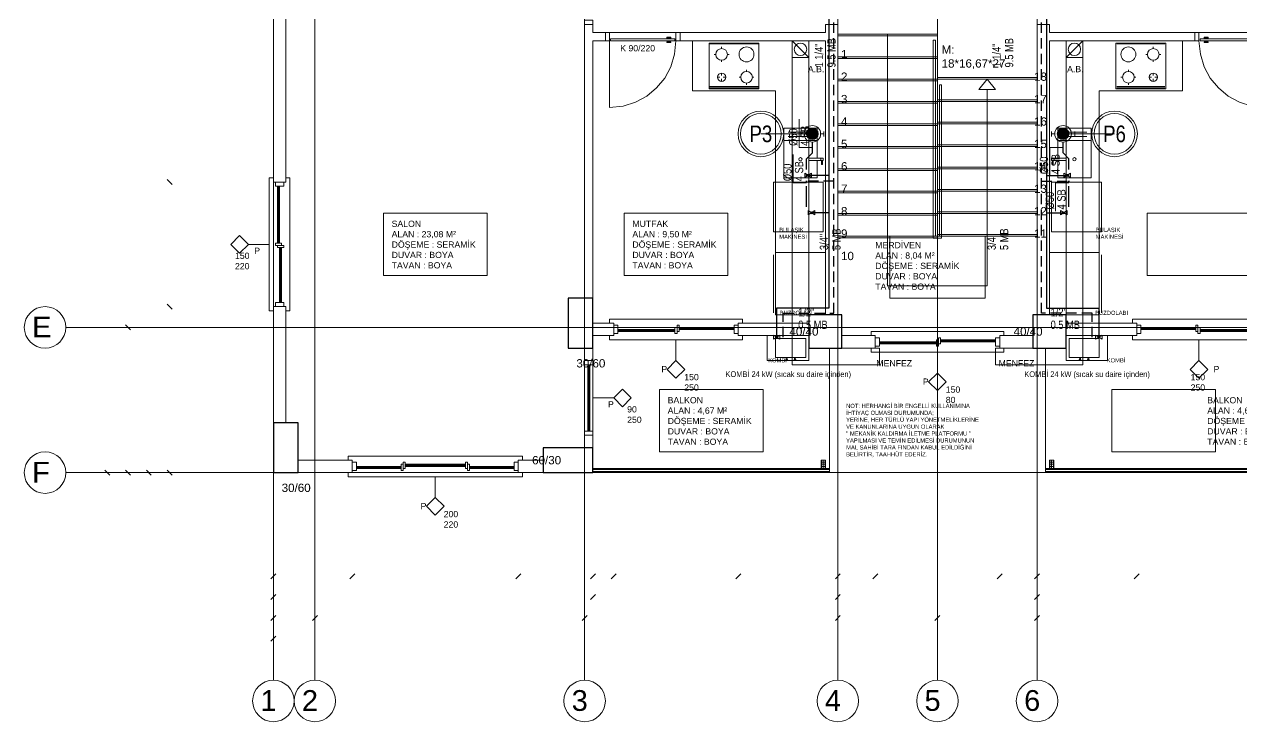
# Model space of a CAD drawing. Header units: centimetres. Extents: x -1224 to 6601, y -5301 to -1283.
# Drawn here: x 1126 to 2592, y -3348 to -2508 of the extents above; entities that cross this region are included whole.
import ezdxf
from ezdxf.enums import TextEntityAlignment as Align

# ---------------------------------------------------------------- set-up
doc = ezdxf.new("R2010")
doc.units = ezdxf.units.CM
doc.linetypes.add('ROTAS_BASMA', pattern=[18.75, 12.5, -6.25])
doc.linetypes.add('ROTAS_PISSU', pattern=[45, 25, -6, 0, -6, 2, -6])
for name, color, linetype, lineweight in [('ROTAS-MIMARI', 8, 'Continuous', 13), ('ROTAS-MIMARI-YAZI', 8, 'Continuous', 13), ('ROTAS-SEMBOL-KILAVUZ', 9, 'Continuous', 9), ('ROTAS-SIHHI-CIHAZ-YAZI', 1, 'Continuous', 13), ('ROTAS-SIHHI-KOLON-NO', 1, 'Continuous', 18), ('ROTAS-SIHHI-PIS-SU', 6, 'ROTAS_PISSU', 30), ('ROTAS-SIHHI-PIS-SU-CAP', 211, 'Continuous', 18), ('ROTAS-SIHHI-SEMBOL', 1, 'Continuous', 18), ('ROTAS-SIHHI-SICAK-SU', 1, 'ROTAS_BASMA', 30), ('ROTAS-SIHHI-SOGUK-SU', 5, 'Continuous', 30), ('ROTAS-SIHHI-TEMIZ-SU-CAP', 101, 'Continuous', 18)]:
    doc.layers.add(name, color=color, linetype=linetype, lineweight=lineweight)
doc.layers.add('ROTAS-MIMARI-KOLON', color=8, linetype='Continuous')
doc.styles.add('ROTAS-YAZI', font='arial.ttf')

# ---------------------------------------------------------------- blocks, each defined once
blk = doc.blocks.new('ROTAS-S2-PS-CAP-U')
for p, q in [((0, 0), (0, 16)), ((0, 16), (34, 16))]:
    blk.add_line(p, q)
at = {"style": 'ROTAS-YAZI', "width": 0.8}
for tag, p in [('CAP', (2, 18)), ('SB', (2, 4))]:
    blk.add_attdef(tag, p, '', height=10, dxfattribs=at)
blk = doc.blocks.new('ROTAS-S2-PIS-KOLON')
h = blk.add_hatch(color=6)
edge = h.paths.add_edge_path()
edge.add_arc((0, 0), 7, 0, 360)
at = {"color": 30}
for p, q in [((-10, 0), (-14, 0)), ((10, 0), (14, 0))]:
    blk.add_line(p, q, dxfattribs=at)
at = {"color": 1}
for points in [[(-14, -3), (-14, 3)], [(14, -3), (14, 3)]]:
    blk.add_lwpolyline(points, dxfattribs=at)
at = {"color": 30}
blk.add_circle((0, 0), 10, dxfattribs=at)
at = {"color": 6}
blk.add_circle((0, 0), 7, dxfattribs=at)
at = {"style": 'ROTAS-YAZI', "flags": 1}
blk.add_attdef('NO', (0, 0), '', height=5, dxfattribs=at)
blk = doc.blocks.new('ROTAS-S2-KOLON-NO')
at = {"color": 1}
for radius in [27.5, 24.5]:
    blk.add_circle((0, 0), radius, dxfattribs=at)
at = {"color": 6, "style": 'ROTAS-YAZI', "width": 0.8}
blk.add_attdef('NO', text='', height=20, dxfattribs=at).set_placement((0, 0), align=Align.MIDDLE_CENTER)
blk = doc.blocks.new('ROTAS-S2-KURESEL-VANA')
blk.add_lwpolyline([(-4, -2.5), (4, 2.5), (4, -2.5), (-4, 2.5)], close=True)
blk.add_circle((0, 0), 1.2)
blk = doc.blocks.new('ROTAS-S2-TS-CAP2')
at = {"style": 'ROTAS-YAZI', "width": 0.8}
for tag, p in [('C1', (0, 15)), ('M1', (0, 0))]:
    blk.add_attdef(tag, p, '', height=10, dxfattribs=at)
blk = doc.blocks.new('ROTAS-S2-PS-CAP-UL')
for p, q in [((0, 16), (-34, 16)), ((0, 0), (0, 16))]:
    blk.add_line(p, q)
at = {"style": 'ROTAS-YAZI', "width": 0.8}
for tag, p in [('CAP', (-32, 18)), ('SB', (-32, 4))]:
    blk.add_attdef(tag, p, '', height=10, dxfattribs=at)

msp = doc.modelspace()

# ---------------------------------------------------------------- linework, layer by layer
at = {"layer": 'ROTAS-MIMARI'}
for points in [[(1425.7, -1333.1), (1425.7, -3298.1)], [(1475.7, -1333.1), (1475.7, -3298.1)], [(1800.7, -1333.1), (1800.7, -3298.1)], [(2105.7, -1333.1), (2105.7, -3298.1)], [(2225.7, -1333.1), (2225.7, -3298.1)], [(2345.7, -1333.1), (2345.7, -3298.1)], [(1425.7, -2698.1), (1425.7, -2403.1)], [(1440.7, -2698.1), (1440.7, -2403.1)], [(1800.7, -2838.1), (1800.7, -2508.1)], [(1810.7, -2508.1), (1800.7, -2508.1)], [(1810.7, -2518.1), (1810.7, -2508.1)], [(1825.7, -2518.1), (1810.7, -2518.1)], [(1825.7, -2528.1), (1825.7, -2518.1)], [(1830.7, -2518.1), (1910.7, -2518.1)], [(2090.7, -2518.1), (1915.7, -2518.1)], [(1915.7, -2528.1), (1915.7, -2518.1)], [(2090.7, -2508.1), (2090.7, -2518.1)], [(2090.7, -2508.1), (2105.7, -2508.1)], [(2105.7, -2508.1), (2105.7, -2858.1)], [(2105.7, -2520.1), (2225.7, -2520.1)], [(2105.7, -2522.1), (2225.7, -2522.1)], [(2165.7, -2520.1), (2165.7, -2823.1), (2285.7, -2823.1), (2285.7, -2586.6)], [(2225.7, -2520.1), (2225.7, -2763.1)], [(2345.7, -2508.1), (2345.7, -2858.1)], [(2345.7, -2508.1), (2360.7, -2508.1)], [(2360.7, -2508.1), (2360.7, -2518.1)], [(2360.7, -2518.1), (2535.7, -2518.1)], [(2535.7, -2528.1), (2535.7, -2518.1)], [(2620.7, -2518.1), (2540.7, -2518.1)], [(1810.7, -2838.1), (1810.7, -2528.1)], [(1825.7, -2528.1), (1810.7, -2528.1)], [(1830.7, -2528.1), (1830.7, -2608.1)], [(1830.7, -2608.1), (1846.9, -2606.5), (1861.9, -2601.8), (1875.5, -2594.4), (1887.3, -2584.7), (1897.1, -2572.8), (1904.4, -2559.2), (1909.1, -2544.2), (1910.7, -2528.1)], [(2090.7, -2528.1), (1915.7, -2528.1)], [(1930.7, -2528.1), (1930.7, -2588.1), (2030.7, -2588.1), (2030.7, -2858.1), (2070.7, -2858.1)], [(2009.7, -2531.6), (1951.7, -2531.6)], [(1965.7, -2537.3), (1965.7, -2535.3)], [(2050.7, -2528.1), (2070.7, -2548.1)], [(2090.7, -2528.1), (2090.7, -2858.1)], [(2360.7, -2528.1), (2360.7, -2858.1)], [(2360.7, -2528.1), (2535.7, -2528.1)], [(2520.7, -2528.1), (2520.7, -2588.1), (2420.7, -2588.1), (2420.7, -2858.1), (2380.7, -2858.1)], [(2400.7, -2528.1), (2380.7, -2548.1)], [(2441.7, -2531.6), (2499.7, -2531.6)], [(2485.7, -2537.3), (2485.7, -2535.3)], [(2620.7, -2608.1), (2604.6, -2606.5), (2589.6, -2601.8), (2576, -2594.4), (2564.2, -2584.7), (2554.4, -2572.8), (2547, -2559.2), (2542.4, -2544.2), (2540.7, -2528.1)], [(1958.7, -2544.3), (1956.7, -2544.3)], [(1965.7, -2551.3), (1965.7, -2553.3)], [(1972.7, -2544.3), (1974.7, -2544.3)], [(2105.7, -2547.1), (2225.7, -2547.1)], [(2105.7, -2549.1), (2225.7, -2549.1)], [(2478.7, -2544.3), (2476.7, -2544.3)], [(2485.7, -2551.3), (2485.7, -2553.3)], [(2492.7, -2544.3), (2494.7, -2544.3)], [(1995.7, -2564.8), (1995.7, -2562.8)], [(2455.7, -2564.8), (2455.7, -2562.8)], [(1960.7, -2571.8), (1963.7, -2571.8)], [(1965.7, -2569.8), (1965.7, -2566.8)], [(1965.7, -2576.8), (1965.7, -2573.8)], [(1967.7, -2571.8), (1970.7, -2571.8)], [(1988.7, -2571.8), (1986.7, -2571.8)], [(1995.7, -2578.8), (1995.7, -2580.8)], [(2002.7, -2571.8), (2004.7, -2571.8)], [(2105.7, -2574.1), (2225.7, -2574.1)], [(2105.7, -2576.1), (2225.7, -2576.1)], [(2225.7, -2572.1), (2345.7, -2572.1)], [(2225.7, -2574.1), (2345.7, -2574.1)], [(2275.7, -2586.6), (2285.7, -2574.1), (2295.7, -2586.6), (2275.7, -2586.6)], [(2448.7, -2571.8), (2446.7, -2571.8)], [(2455.7, -2578.8), (2455.7, -2580.8)], [(2462.7, -2571.8), (2464.7, -2571.8)], [(2483.7, -2571.8), (2480.7, -2571.8)], [(2485.7, -2569.8), (2485.7, -2566.8)], [(2485.7, -2576.8), (2485.7, -2573.8)], [(2490.7, -2571.8), (2487.7, -2571.8)], [(1951.7, -2583.1), (2009.7, -2583.1)], [(1951.7, -2584.6), (2009.7, -2584.6)], [(2499.7, -2583.1), (2441.7, -2583.1)], [(2499.7, -2584.6), (2441.7, -2584.6)], [(2105.7, -2601.1), (2225.7, -2601.1)], [(2105.7, -2603.1), (2225.7, -2603.1)], [(2225.7, -2599.1), (2345.7, -2599.1)], [(2225.7, -2601.1), (2345.7, -2601.1)], [(2040.7, -2633.1), (2040.7, -2693.1)], [(2040.7, -2633.1), (2080.7, -2633.1)], [(2045.7, -2638.1), (2075.7, -2638.1)], [(2080.7, -2633.1), (2080.7, -2669.1)], [(2105.7, -2628.1), (2225.7, -2628.1)], [(2105.7, -2630.1), (2225.7, -2630.1)], [(2225.7, -2626.1), (2345.7, -2626.1)], [(2225.7, -2628.1), (2345.7, -2628.1)], [(2370.7, -2633.1), (2370.7, -2669.1)], [(2410.7, -2633.1), (2370.7, -2633.1)], [(2405.7, -2638.1), (2375.7, -2638.1)], [(2410.7, -2633.1), (2410.7, -2693.1)], [(2040.7, -2648.1), (2080.7, -2648.1)], [(2045.7, -2643.1), (2075.7, -2643.1)], [(2225.7, -2653.1), (2345.7, -2653.1)], [(2410.7, -2648.1), (2370.7, -2648.1)], [(2405.7, -2643.1), (2375.7, -2643.1)], [(2105.7, -2655.1), (2225.7, -2655.1)], [(2105.7, -2657.1), (2225.7, -2657.1)], [(2225.7, -2655.1), (2345.7, -2655.1)], [(2088.2, -2669.1), (2070.7, -2669.1)], [(2070.7, -2669.1), (2070.7, -2672.1)], [(2088.2, -2672.1), (2070.7, -2672.1)], [(2080.7, -2672.1), (2080.7, -2693.1)], [(2085.2, -2669.1), (2085.2, -2672.1)], [(2086.2, -2672.1), (2086.2, -2677.1)], [(2086.2, -2677.1), (2087.2, -2677.1)], [(2087.2, -2672.1), (2087.2, -2677.1)], [(2088.2, -2669.1), (2088.2, -2672.1)], [(2105.7, -2682.1), (2225.7, -2682.1)], [(2225.7, -2680.1), (2345.7, -2680.1)], [(2225.7, -2682.1), (2345.7, -2682.1)], [(2363.2, -2669.1), (2380.7, -2669.1)], [(2363.2, -2669.1), (2363.2, -2672.1)], [(2363.2, -2672.1), (2380.7, -2672.1)], [(2364.2, -2672.1), (2364.2, -2677.1)], [(2365.2, -2677.1), (2364.2, -2677.1)], [(2365.2, -2672.1), (2365.2, -2677.1)], [(2366.2, -2669.1), (2366.2, -2672.1)], [(2370.7, -2672.1), (2370.7, -2693.1)], [(2380.7, -2669.1), (2380.7, -2672.1)], [(1297.7, -2695.1), (1303.7, -2701.1)], [(1303.7, -2701.1), (1297.7, -2695.1)], [(1425.7, -2853.1), (1420.7, -2853.1), (1420.7, -2693.1), (1425.7, -2693.1)], [(1440.7, -2698.1), (1425.7, -2698.1)], [(1440.7, -2853.1), (1445.7, -2853.1), (1445.7, -2693.1), (1440.7, -2693.1)], [(2040.7, -2693.1), (2080.7, -2693.1)], [(2105.7, -2684.1), (2225.7, -2684.1)], [(2410.7, -2693.1), (2370.7, -2693.1)], [(1430.7, -2771.8), (1430.7, -2703.1)], [(1431.7, -2771.8), (1431.7, -2703.1)], [(1432.2, -2771.8), (1432.2, -2703.1)], [(1433.2, -2771.8), (1433.2, -2703.1)], [(2105.7, -2709.1), (2225.7, -2709.1)], [(2105.7, -2711.1), (2225.7, -2711.1)], [(2225.7, -2707.1), (2345.7, -2707.1)], [(2225.7, -2709.1), (2345.7, -2709.1)], [(1558.2, -2735.6), (1558.2, -2810.6), (1683.2, -2810.6), (1683.2, -2735.6), (1558.2, -2735.6)], [(1848.2, -2735.6), (1848.2, -2810.6), (1973.2, -2810.6), (1973.2, -2735.6), (1848.2, -2735.6)], [(2105.7, -2736.1), (2225.7, -2736.1)], [(2105.7, -2738.1), (2225.7, -2738.1)], [(2225.7, -2734.1), (2345.7, -2734.1)], [(2225.7, -2736.1), (2345.7, -2736.1)], [(2603.2, -2735.6), (2603.2, -2810.6), (2478.2, -2810.6), (2478.2, -2735.6), (2603.2, -2735.6)], [(2105.7, -2763.1), (2225.7, -2763.1)], [(2105.7, -2765.1), (2225.7, -2765.1)], [(2225.7, -2761.1), (2345.7, -2761.1)], [(2225.7, -2763.1), (2345.7, -2763.1)], [(1420.7, -2773.1), (1395.7, -2773.1)], [(1433.2, -2843.1), (1433.2, -2776.8)], [(1434.2, -2843.1), (1434.2, -2776.8)], [(1434.7, -2843.1), (1434.7, -2776.8)], [(1435.7, -2843.1), (1435.7, -2776.8)], [(2028.2, -2785.6), (2028.2, -2855.6)], [(2090.7, -2783.1), (2030.7, -2783.1)], [(2360.7, -2783.1), (2420.7, -2783.1)], [(2423.2, -2785.6), (2423.2, -2855.6)], [(1297.7, -2845.1), (1303.7, -2851.1)], [(1303.7, -2851.1), (1297.7, -2845.1)], [(1425.7, -2988.1), (1425.7, -2848.1)], [(1440.7, -2848.1), (1425.7, -2848.1)], [(1440.7, -2988.1), (1440.7, -2848.1)], [(1175.7, -2873.1), (3275.7, -2873.1)], [(1247.7, -2870.1), (1253.7, -2876.1)], [(1253.7, -2876.1), (1247.7, -2870.1)], [(1810.7, -2868.1), (1835.7, -2868.1)], [(1990.7, -2868.1), (1990.7, -2863.1), (1830.7, -2863.1), (1830.7, -2868.1)], [(1835.7, -2868.1), (1835.7, -2883.1)], [(1980.7, -2873.1), (1914.5, -2873.1)], [(1980.7, -2874.1), (1914.5, -2874.1)], [(1985.7, -2868.1), (2070.7, -2868.1)], [(1985.7, -2868.1), (1985.7, -2883.1)], [(2380.7, -2868.1), (2465.7, -2868.1)], [(2460.7, -2868.1), (2460.7, -2863.1), (2620.7, -2863.1), (2620.7, -2868.1)], [(2465.7, -2868.1), (2465.7, -2883.1)], [(2470.7, -2873.1), (2537, -2873.1)], [(2470.7, -2874.1), (2537, -2874.1)], [(1810.7, -2883.1), (1835.7, -2883.1)], [(1990.7, -2883.1), (1990.7, -2888.1), (1830.7, -2888.1), (1830.7, -2883.1)], [(1909.5, -2875.6), (1840.7, -2875.6)], [(1909.5, -2876.6), (1840.7, -2876.6)], [(1909.5, -2877.1), (1840.7, -2877.1)], [(1909.5, -2878.1), (1840.7, -2878.1)], [(1910.7, -2888.1), (1910.7, -2913.1)], [(1980.7, -2874.6), (1914.5, -2874.6)], [(1980.7, -2875.6), (1914.5, -2875.6)], [(1985.7, -2883.1), (2070.7, -2883.1)], [(2110.7, -2883.1), (2150.7, -2883.1)], [(2305.7, -2883.1), (2305.7, -2878.1), (2145.7, -2878.1), (2145.7, -2883.1)], [(2150.7, -2883.1), (2150.7, -2898.1)], [(2295.7, -2888.1), (2229.5, -2888.1)], [(2300.7, -2883.1), (2340.7, -2883.1)], [(2300.7, -2883.1), (2300.7, -2898.1)], [(2380.7, -2883.1), (2465.7, -2883.1)], [(2460.7, -2883.1), (2460.7, -2888.1), (2620.7, -2888.1), (2620.7, -2883.1)], [(2470.7, -2874.6), (2537, -2874.6)], [(2470.7, -2875.6), (2537, -2875.6)], [(2540.7, -2888.1), (2540.7, -2913.1)], [(2542, -2875.6), (2610.7, -2875.6)], [(2542, -2876.6), (2610.7, -2876.6)], [(2542, -2877.1), (2610.7, -2877.1)], [(2542, -2878.1), (2610.7, -2878.1)], [(1800.7, -2913.1), (1800.7, -2898.1)], [(1810.7, -2913.1), (1810.7, -2898.1)], [(2095.7, -2898.1), (2095.7, -3048.1)], [(2105.7, -3048.1), (2105.7, -2898.1)], [(2110.7, -2898.1), (2155.7, -2898.1)], [(2305.7, -2898.1), (2305.7, -2903.1), (2145.7, -2903.1), (2145.7, -2898.1)], [(2224.5, -2890.6), (2155.7, -2890.6)], [(2224.5, -2891.6), (2155.7, -2891.6)], [(2224.5, -2892.1), (2155.7, -2892.1)], [(2224.5, -2893.1), (2155.7, -2893.1)], [(2225.7, -2903.1), (2225.7, -2928.1)], [(2295.7, -2889.1), (2229.5, -2889.1)], [(2295.7, -2889.6), (2229.5, -2889.6)], [(2295.7, -2890.6), (2229.5, -2890.6)], [(2300.7, -2898.1), (2340.7, -2898.1)], [(2345.7, -2898.1), (2345.7, -3048.1)], [(2355.7, -2898.1), (2355.7, -3048.1)], [(1810.7, -2913.1), (1800.7, -2913.1)], [(1800.7, -2998.1), (1800.7, -2918.1)], [(1804.5, -2918.1), (1804.5, -2998.1)], [(1805.5, -2918.1), (1805.5, -2998.1)], [(1806, -2918.1), (1806, -2998.1)], [(1807, -2918.1), (1807, -2998.1)], [(1810.7, -2998.1), (1810.7, -2918.1)], [(1810.7, -2958.1), (1835.7, -2958.1)], [(1890.7, -2948.1), (1890.7, -3023.1), (2015.7, -3023.1), (2015.7, -2948.1), (1890.7, -2948.1)], [(2560.7, -2948.1), (2560.7, -3023.1), (2435.7, -3023.1), (2435.7, -2948.1), (2560.7, -2948.1)], [(1800.7, -3018.1), (1800.7, -3003.1)], [(1810.7, -3003.1), (1800.7, -3003.1)], [(1810.7, -3018.1), (1810.7, -3003.1)], [(1455.7, -3033.1), (1520.7, -3033.1)], [(1725.7, -3033.1), (1725.7, -3028.1), (1515.7, -3028.1), (1515.7, -3033.1)], [(1520.7, -3033.1), (1520.7, -3048.1)], [(1720.7, -3033.1), (1750.7, -3033.1)], [(1720.7, -3033.1), (1720.7, -3048.1)], [(2086, -3033.1), (2086, -3043.1)], [(2088.2, -3033.1), (2088.2, -3043.1)], [(2090.5, -3043.1), (2090.5, -3033.1)], [(2361, -3043.1), (2361, -3033.1)], [(2363.2, -3033.1), (2363.2, -3043.1)], [(2365.5, -3033.1), (2365.5, -3043.1)], [(1175.7, -3048.1), (3275.7, -3048.1)], [(1222.7, -3045.1), (1228.7, -3051.1)], [(1247.7, -3045.1), (1253.7, -3051.1)], [(1272.7, -3045.1), (1278.7, -3051.1)], [(1297.7, -3045.1), (1303.7, -3051.1)], [(1455.7, -3048.1), (1520.7, -3048.1)], [(1725.7, -3048.1), (1725.7, -3053.1), (1515.7, -3053.1), (1515.7, -3048.1)], [(1525.7, -3040.6), (1579.5, -3040.6)], [(1525.7, -3041.6), (1579.5, -3041.6)], [(1525.7, -3042.1), (1579.5, -3042.1)], [(1525.7, -3043.1), (1579.5, -3043.1)], [(1657, -3038.1), (1584.5, -3038.1)], [(1657, -3039.1), (1584.5, -3039.1)], [(1657, -3039.6), (1584.5, -3039.6)], [(1657, -3040.6), (1584.5, -3040.6)], [(1715.7, -3040.6), (1662, -3040.6)], [(1715.7, -3041.6), (1662, -3041.6)], [(1715.7, -3042.1), (1662, -3042.1)], [(1715.7, -3043.1), (1662, -3043.1)], [(1720.7, -3048.1), (1750.7, -3048.1)], [(1810.7, -3043.1), (2095.7, -3043.1)], [(1810.7, -3048.1), (2095.7, -3048.1)], [(2090.5, -3035.6), (2086, -3035.6)], [(2090.5, -3038.1), (2086, -3038.1)], [(2090.5, -3040.6), (2086, -3040.6)], [(2095.7, -3048.1), (2105.7, -3048.1)], [(2355.7, -3048.1), (2345.7, -3048.1)], [(2640.7, -3043.1), (2355.7, -3043.1)], [(2640.7, -3048.1), (2355.7, -3048.1)], [(2361, -3035.6), (2365.5, -3035.6)], [(2361, -3038.1), (2365.5, -3038.1)], [(2361, -3040.6), (2365.5, -3040.6)], [(1620.7, -3053.1), (1620.7, -3078.1)], [(1428.7, -3170.1), (1422.7, -3176.1)], [(1517.7, -3176.1), (1523.7, -3170.1)], [(1523.7, -3170.1), (1517.7, -3176.1)], [(1717.7, -3176.1), (1723.7, -3170.1)], [(1723.7, -3170.1), (1717.7, -3176.1)], [(1807.7, -3176.1), (1813.7, -3170.1)], [(1813.7, -3170.1), (1807.7, -3176.1)], [(1832.7, -3176.1), (1838.7, -3170.1)], [(1838.7, -3170.1), (1832.7, -3176.1)], [(1982.7, -3176.1), (1988.7, -3170.1)], [(1988.7, -3170.1), (1982.7, -3176.1)], [(2102.7, -3176.1), (2108.7, -3170.1)], [(2108.7, -3170.1), (2102.7, -3176.1)], [(2147.7, -3176.1), (2153.7, -3170.1)], [(2153.7, -3170.1), (2147.7, -3176.1)], [(2297.7, -3176.1), (2303.7, -3170.1)], [(2303.7, -3170.1), (2297.7, -3176.1)], [(2342.7, -3176.1), (2348.7, -3170.1)], [(2348.7, -3170.1), (2342.7, -3176.1)], [(2462.7, -3176.1), (2468.7, -3170.1)], [(2468.7, -3170.1), (2462.7, -3176.1)], [(1428.7, -3195.1), (1422.7, -3201.1)], [(1813.7, -3195.1), (1807.7, -3201.1)], [(1807.7, -3201.1), (1813.7, -3195.1)], [(2108.7, -3195.1), (2102.7, -3201.1)], [(2102.7, -3201.1), (2108.7, -3195.1)], [(2348.7, -3195.1), (2342.7, -3201.1)], [(2342.7, -3201.1), (2348.7, -3195.1)], [(1428.7, -3220.1), (1422.7, -3226.1)], [(1472.7, -3226.1), (1478.7, -3220.1)], [(1478.7, -3220.1), (1472.7, -3226.1)], [(1797.7, -3226.1), (1803.7, -3220.1)], [(1803.7, -3220.1), (1797.7, -3226.1)], [(2102.7, -3226.1), (2108.7, -3220.1)], [(2108.7, -3220.1), (2102.7, -3226.1)], [(2222.7, -3226.1), (2228.7, -3220.1)], [(2228.7, -3220.1), (2222.7, -3226.1)], [(2342.7, -3226.1), (2348.7, -3220.1)], [(2348.7, -3220.1), (2342.7, -3226.1)], [(1428.7, -3245.1), (1422.7, -3251.1)]]:
    msp.add_lwpolyline(points, dxfattribs=at)
for points in [[(1800.7, -2508.1), (1810.7, -2508.1), (1810.7, -2503.1), (1800.7, -2503.1), (1800.7, -2508.1)], [(1825.7, -2528.1), (1825.7, -2518.1), (1830.7, -2518.1), (1830.7, -2528.1), (1825.7, -2528.1)], [(1915.7, -2528.1), (1915.7, -2518.1), (1910.7, -2518.1), (1910.7, -2528.1), (1915.7, -2528.1)], [(2535.7, -2528.1), (2535.7, -2518.1), (2540.7, -2518.1), (2540.7, -2528.1), (2535.7, -2528.1)], [(1832, -2525.6), (1909.5, -2525.6), (1909.5, -2528.1), (1832, -2528.1), (1832, -2525.6)], [(1899.5, -2523.6), (1899.5, -2524.6), (1904.5, -2524.6), (1904.5, -2523.6), (1899.5, -2523.6)], [(1899.5, -2530.1), (1899.5, -2529.1), (1904.5, -2529.1), (1904.5, -2530.1), (1899.5, -2530.1)], [(2010.7, -2530.6), (1950.7, -2530.6), (1950.7, -2585.6), (2010.7, -2585.6), (2010.7, -2530.6)], [(2070.7, -2548.1), (2050.7, -2548.1), (2050.7, -2528.1), (2070.7, -2528.1), (2070.7, -2548.1)], [(2230.7, -2581.1), (2228.2, -2581.1), (2228.2, -2763.1), (2223.2, -2763.1), (2223.2, -2527.1), (2220.7, -2527.1), (2220.7, -2765.6), (2230.7, -2765.6), (2230.7, -2581.1)], [(2380.7, -2548.1), (2400.7, -2548.1), (2400.7, -2528.1), (2380.7, -2528.1), (2380.7, -2548.1)], [(2440.7, -2530.6), (2500.7, -2530.6), (2500.7, -2585.6), (2440.7, -2585.6), (2440.7, -2530.6)], [(2619.5, -2525.6), (2542, -2525.6), (2542, -2528.1), (2619.5, -2528.1), (2619.5, -2525.6)], [(2552, -2523.6), (2552, -2524.6), (2547, -2524.6), (2547, -2523.6), (2552, -2523.6)], [(2552, -2530.1), (2552, -2529.1), (2547, -2529.1), (2547, -2530.1), (2552, -2530.1)], [(2070.7, -2898.1), (2155.7, -2898.1), (2155.7, -2918.1), (2050.7, -2918.1), (2050.7, -2548.1), (2070.7, -2548.1), (2070.7, -2898.1)], [(2380.7, -2898.1), (2295.7, -2898.1), (2295.7, -2918.1), (2400.7, -2918.1), (2400.7, -2548.1), (2380.7, -2548.1), (2380.7, -2898.1)], [(1428.2, -2703.1), (1438.2, -2703.1), (1438.2, -2698.1), (1428.2, -2698.1), (1428.2, -2703.1)], [(2028.2, -2698.1), (2088.2, -2698.1), (2088.2, -2758.1), (2028.2, -2758.1), (2028.2, -2698.1)], [(2423.2, -2698.1), (2363.2, -2698.1), (2363.2, -2758.1), (2423.2, -2758.1), (2423.2, -2698.1)], [(1395.7, -2773.1), (1385.1, -2762.5), (1374.5, -2773.1), (1385.1, -2783.7), (1395.7, -2773.1)], [(2168.2, -2763.1), (2168.2, -2838.1), (2283.2, -2838.1), (2283.2, -2763.1), (2168.2, -2763.1)], [(1428.2, -2774.3), (1435.7, -2774.3), (1435.7, -2771.8), (1428.2, -2771.8), (1428.2, -2774.3)], [(1430.7, -2776.8), (1438.2, -2776.8), (1438.2, -2774.3), (1430.7, -2774.3), (1430.7, -2776.8)], [(1428.2, -2848.1), (1438.2, -2848.1), (1438.2, -2843.1), (1428.2, -2843.1), (1428.2, -2848.1)], [(1840.7, -2880.6), (1840.7, -2870.6), (1835.7, -2870.6), (1835.7, -2880.6), (1840.7, -2880.6)], [(1912, -2880.6), (1912, -2873.1), (1909.5, -2873.1), (1909.5, -2880.6), (1912, -2880.6)], [(1914.5, -2878.1), (1914.5, -2870.6), (1912, -2870.6), (1912, -2878.1), (1914.5, -2878.1)], [(1985.7, -2880.6), (1985.7, -2870.6), (1980.7, -2870.6), (1980.7, -2880.6), (1985.7, -2880.6)], [(2465.7, -2880.6), (2465.7, -2870.6), (2470.7, -2870.6), (2470.7, -2880.6), (2465.7, -2880.6)], [(2537, -2878.1), (2537, -2870.6), (2539.5, -2870.6), (2539.5, -2878.1), (2537, -2878.1)], [(2539.5, -2880.6), (2539.5, -2873.1), (2542, -2873.1), (2542, -2880.6), (2539.5, -2880.6)], [(2070.7, -2913.1), (2070.7, -2883.1), (2020.7, -2883.1), (2020.7, -2913.1), (2070.7, -2913.1)], [(2067.2, -2909.6), (2067.2, -2886.6), (2030.7, -2886.6), (2030.7, -2909.6), (2067.2, -2909.6)], [(2155.7, -2895.6), (2155.7, -2885.6), (2150.7, -2885.6), (2150.7, -2895.6), (2155.7, -2895.6)], [(2227, -2895.6), (2227, -2888.1), (2224.5, -2888.1), (2224.5, -2895.6), (2227, -2895.6)], [(2229.5, -2893.1), (2229.5, -2885.6), (2227, -2885.6), (2227, -2893.1), (2229.5, -2893.1)], [(2300.7, -2895.6), (2300.7, -2885.6), (2295.7, -2885.6), (2295.7, -2895.6), (2300.7, -2895.6)], [(2380.7, -2913.1), (2380.7, -2883.1), (2430.7, -2883.1), (2430.7, -2913.1), (2380.7, -2913.1)], [(2384.2, -2909.6), (2384.2, -2886.6), (2420.7, -2886.6), (2420.7, -2909.6), (2384.2, -2909.6)], [(1800.7, -2913.1), (1810.7, -2913.1), (1810.7, -2918.1), (1800.7, -2918.1), (1800.7, -2913.1)], [(1910.7, -2913.1), (1900.1, -2923.7), (1910.7, -2934.3), (1921.3, -2923.7), (1910.7, -2913.1)], [(2540.7, -2913.1), (2551.3, -2923.7), (2540.7, -2934.3), (2530.1, -2923.7), (2540.7, -2913.1)], [(2225.7, -2928.1), (2215.1, -2938.7), (2225.7, -2949.3), (2236.3, -2938.7), (2225.7, -2928.1)], [(1835.7, -2958.1), (1846.3, -2947.5), (1856.9, -2958.1), (1846.3, -2968.7), (1835.7, -2958.1)], [(1800.7, -2998.1), (1810.7, -2998.1), (1810.7, -3003.1), (1800.7, -3003.1), (1800.7, -2998.1)], [(2090.7, -3033.1), (2085.7, -3033.1), (2085.7, -3043.1), (2090.7, -3043.1), (2090.7, -3033.1)], [(2360.7, -3033.1), (2365.7, -3033.1), (2365.7, -3043.1), (2360.7, -3043.1), (2360.7, -3033.1)], [(1525.7, -3035.6), (1525.7, -3045.6), (1520.7, -3045.6), (1520.7, -3035.6), (1525.7, -3035.6)], [(1579.5, -3038.1), (1579.5, -3045.6), (1582, -3045.6), (1582, -3038.1), (1579.5, -3038.1)], [(1582, -3035.6), (1582, -3043.1), (1584.5, -3043.1), (1584.5, -3035.6), (1582, -3035.6)], [(1659.5, -3035.6), (1659.5, -3043.1), (1657, -3043.1), (1657, -3035.6), (1659.5, -3035.6)], [(1662, -3038.1), (1662, -3045.6), (1659.5, -3045.6), (1659.5, -3038.1), (1662, -3038.1)], [(1720.7, -3035.6), (1720.7, -3045.6), (1715.7, -3045.6), (1715.7, -3035.6), (1720.7, -3035.6)], [(2095.7, -3044.3), (1810.7, -3044.3), (1810.7, -3046.8), (2095.7, -3046.8), (2095.7, -3044.3)], [(2640.7, -3044.3), (2355.7, -3044.3), (2355.7, -3046.8), (2640.7, -3046.8), (2640.7, -3044.3)], [(1620.7, -3078.1), (1610.1, -3088.7), (1620.7, -3099.3), (1631.3, -3088.7), (1620.7, -3078.1)]]:
    msp.add_lwpolyline(points, close=True, dxfattribs=at)
for centre, radius in [((1995.7, -2544.3), 9), ((2060.7, -2538.1), 7.5), ((2390.7, -2538.1), 7.5), ((2455.7, -2544.3), 9), ((1965.7, -2544.3), 7), ((2485.7, -2544.3), 7), ((1995.7, -2571.8), 7), ((2455.7, -2571.8), 7), ((1965.7, -2571.8), 5), ((2485.7, -2571.8), 5), ((2060.7, -2670.6), 2), ((2390.7, -2670.6), 2), ((1150.7, -2873.1), 25), ((2044, -2911.3), 1), ((2054, -2911.3), 1), ((2397.5, -2911.3), 1), ((2407.5, -2911.3), 1), ((1150.7, -3048.1), 25), ((1425.7, -3323.1), 25), ((1475.7, -3323.1), 25), ((1800.7, -3323.1), 25), ((2105.7, -3323.1), 25), ((2225.7, -3323.1), 25), ((2345.7, -3323.1), 25)]:
    msp.add_circle(centre, radius, dxfattribs=at)
at = {"layer": 'ROTAS-MIMARI-KOLON'}
for points in [[(1780.7, -2898.1), (1810.7, -2898.1), (1810.7, -2838.1), (1780.7, -2838.1), (1780.7, -2898.1)], [(2070.7, -2898.1), (2110.7, -2898.1), (2110.7, -2858.1), (2070.7, -2858.1), (2070.7, -2898.1)], [(2340.7, -2898.1), (2380.7, -2898.1), (2380.7, -2858.1), (2340.7, -2858.1), (2340.7, -2898.1)], [(1425.7, -3048.1), (1455.7, -3048.1), (1455.7, -2988.1), (1425.7, -2988.1), (1425.7, -3048.1)], [(1810.7, -3048.1), (1810.7, -3018.1), (1750.7, -3018.1), (1750.7, -3048.1), (1810.7, -3048.1)]]:
    msp.add_lwpolyline(points, close=True, dxfattribs=at)
at = {"layer": 'ROTAS-SEMBOL-KILAVUZ'}
for p, q in [((2075, -2640), (2013, -2640)), ((2377, -2640), (2439, -2640))]:
    msp.add_line(p, q, dxfattribs=at)
at = {"layer": 'ROTAS-SIHHI-PIS-SU'}
for points in [[(2068, -2670), (2075, -2663), (2075, -2650)], [(2384, -2670), (2377, -2663), (2377, -2650)], [(2068, -2728), (2068, -2670)], [(2384, -2728), (2384, -2670)]]:
    msp.add_lwpolyline(points, dxfattribs=at)
at = {"layer": 'ROTAS-SIHHI-SICAK-SU'}
for points in [[(2040, -2885), (2040, -2856), (2101, -2856), (2101, -2412), (2063, -2412), (2063, -2352), (2101, -2352), (2101, -2174), (2050, -2174), (2050, -2042), (2088, -2042), (2088, -1969), (2103, -1969)], [(2412, -2885), (2412, -2856), (2351, -2856), (2351, -2412), (2389, -2412), (2389, -2352), (2351, -2352), (2351, -2174), (2402, -2174), (2402, -2042), (2364, -2042), (2364, -1969), (2349, -1969)], [(2101, -2697), (2070, -2697)], [(2351, -2697), (2382, -2697)]]:
    msp.add_lwpolyline(points, dxfattribs=at)
at = {"layer": 'ROTAS-SIHHI-SOGUK-SU'}
for points in [[(2095, -2448), (2095, -2850), (2032, -2850), (2032, -2885)], [(2357, -2448), (2357, -2850), (2420, -2850), (2420, -2885)], [(2095, -2690), (2070, -2690)], [(2357, -2690), (2382, -2690)], [(2095, -2735), (2074, -2735)], [(2357, -2735), (2378, -2735)]]:
    msp.add_lwpolyline(points, dxfattribs=at)

# ---------------------------------------------------------------- block references
at = {"layer": 'ROTAS-SIHHI-KOLON-NO'}
for p, values in [((2013, -2640), {'NO': 'P3'}), ((2439, -2640), {'NO': 'P6'})]:
    msp.add_blockref('ROTAS-S2-KOLON-NO', p, dxfattribs=at).add_auto_attribs(values)
at = {"layer": 'ROTAS-SIHHI-PIS-SU-CAP', "rotation": 90}
for name, p in [('ROTAS-S2-PS-CAP-U', (2075, -2656.5)), ('ROTAS-S2-PS-CAP-U', (2068, -2699)), ('ROTAS-S2-PS-CAP-UL', (2377, -2656.5)), ('ROTAS-S2-PS-CAP-UL', (2384, -2699))]:
    msp.add_blockref(name, p, dxfattribs=at).add_auto_attribs({'CAP': 'Ø50', 'SB': '4 SB'})
at = {"layer": 'ROTAS-SIHHI-SEMBOL'}
for name, p in [('ROTAS-S2-PIS-KOLON', (2075, -2640)), ('ROTAS-S2-PIS-KOLON', (2377, -2640)), ('ROTAS-S2-KURESEL-VANA', (2070, -2690)), ('ROTAS-S2-KURESEL-VANA', (2382, -2690)), ('ROTAS-S2-KURESEL-VANA', (2074, -2735)), ('ROTAS-S2-KURESEL-VANA', (2378, -2735)), ('ROTAS-S2-KURESEL-VANA', (2032, -2885)), ('ROTAS-S2-KURESEL-VANA', (2420, -2885))]:
    msp.add_blockref(name, p, dxfattribs=at)
at = {"layer": 'ROTAS-SIHHI-TEMIZ-SU-CAP', "rotation": 90}
for p, values in [((2103, -2560), {'C1': '1 1/4"', 'M1': '9.5 MB'}), ((2317, -2560), {'C1': '1 1/4"', 'M1': '9.5 MB'}), ((2109, -2780), {'C1': '3/4"', 'M1': '5 MB'}), ((2311, -2780), {'C1': '3/4"', 'M1': '5 MB'})]:
    msp.add_blockref('ROTAS-S2-TS-CAP2', p, dxfattribs=at).add_auto_attribs(values)
at = {"layer": 'ROTAS-SIHHI-TEMIZ-SU-CAP'}
for p in [(2058, -2875), (2362, -2875)]:
    msp.add_blockref('ROTAS-S2-TS-CAP2', p, dxfattribs=at).add_auto_attribs({'C1': '1/2"', 'M1': '0.5 MB'})

# ---------------------------------------------------------------- texts
at = {"layer": 'ROTAS-MIMARI-YAZI', "attachment_point": 1, "style": 'ROTAS-YAZI'}
for s, insert, char_height in [('K 90/220', (1843.6, -2533.1), 7.5), ('M: \\P18*16,67*27', (2230.7, -2533.5), 10), ('1', (2109.5, -2539.1), 10), ('A.B.', (2069.6, -2558.2), 7.5), ('2', (2109.5, -2566.1), 10), ('18', (2342, -2566.1), 10), ('A.B.', (2381.9, -2558.2), 7.5), ('3', (2109.5, -2593.1), 10), ('17', (2342, -2593.1), 10), ('4', (2109.5, -2620.1), 10), ('16', (2342, -2620.1), 10), ('5', (2109.5, -2647.1), 10), ('15', (2342, -2647.1), 10), ('6', (2109.5, -2674.1), 10), ('14', (2342, -2674.1), 10), ('7', (2109.5, -2701.1), 10), ('13', (2342, -2701.1), 10), ('8', (2109.5, -2728.1), 10), ('12', (2342, -2728.1), 10), ('SALON\\PALAN : 23,08 M² \\PDÖŞEME : SERAMİK\\PDUVAR : BOYA \\PTAVAN : BOYA', (1568.2, -2744.6), 7.5), ('MUTFAK\\PALAN : 9,50 M² \\PDÖŞEME : SERAMİK\\PDUVAR : BOYA \\PTAVAN : BOYA', (1858.2, -2744.6), 7.5), ('BULAŞIK\\PMAKİNESİ', (2035.1, -2753.1), 5), ('9', (2109.5, -2755.1), 10), ('11', (2342, -2755.1), 10), ('BULAŞIK\\PMAKİNESİ', (2416.4, -2753.1), 5), ('MERDİVEN\\PALAN : 8,04 M² \\PDÖŞEME : SERAMİK\\PDUVAR : BOYA \\PTAVAN : BOYA', (2150.8, -2770.3), 7.5), ('150\\P220', (1379.5, -2783.1), 7.5), ('P', (1402.7, -2777.1), 7.5), ('10', (2109.5, -2782.1), 10), ('BUZDOLABI', (2035.7, -2853.1), 5), ('BUZDOLABI', (2415.7, -2853.1), 5), ('E', (1135.1, -2860.1), 25), ('40/40', (2047.4, -2873.1), 10), ('40/40', (2317.4, -2873.1), 10), ('30/60', (1790.7, -2911.4), 10), ('KOMBİ', (2021.8, -2910.3), 5), ('MENFEZ', (2152.1, -2912.6), 7.5), ('MENFEZ', (2299.4, -2912.6), 7.5), ('KOMBİ', (2429.6, -2910.3), 5), ('P', (1893.1, -2919.7), 7.5), ('150\\P250', (1920.7, -2929.3), 7.5), ('150\\P250', (2530.7, -2929.3), 7.5), ('P', (2558.3, -2919.7), 7.5), ('P', (2208.1, -2934.7), 7.5), ('150\\P80', (2235.7, -2944.3), 7.5), ('P', (1828.8, -2962.1), 7.5), ('BALKON\\PALAN : 4,67 M² \\PDÖŞEME : SERAMİK\\PDUVAR : BOYA \\PTAVAN : BOYA', (1900.7, -2957.1), 7.5), ('BALKON\\PALAN : 4,67 M² \\PDÖŞEME : SERAMİK\\PDUVAR : BOYA \\PTAVAN : BOYA', (2550.7, -2957.1), 7.5), ('90\\P250', (1851.9, -2968.1), 7.5), ("NOT: HERHANGİ BİR ENGELLİ KULLANIMINA \\PİHTİYAÇ OLMASI DURUMUNDA;\\PYERİNE, HER TÜRLÜ YAPI YÖNETMELİKLERİNE \\PVE KANUNLARINA UYGUN OLARAK \\P'' MEKANİK KALDIRMA İLETME PLATFORMU '' \\PYAPILMASI VE TEMİN EDİLMESİ DURUMUNUN \\PMAL SAHİBİ TARA FINDAN KABUL EDİLDİĞİNİ \\PBELİRTİR, TAAHHÜT EDERİZ.", (2115.7, -2965.2), 5), ('F', (1135.1, -3035.1), 25), ('60/30', (1737.4, -3028.1), 10), ('30/60', (1435.7, -3061.4), 10), ('P', (1603.1, -3084.7), 7.5), ('200\\P220', (1630.9, -3094.3), 7.5), ('1', (1410.1, -3310.1), 25), ('2', (1460.1, -3310.1), 25), ('3', (1785.1, -3310.1), 25), ('4', (2090.1, -3310.1), 25), ('5', (2210.1, -3310.1), 25), ('6', (2330.1, -3310.1), 25)]:
    msp.add_mtext(s, dxfattribs=dict(at, insert=insert, char_height=char_height))
at = {"layer": 'ROTAS-SIHHI-CIHAZ-YAZI', "style": 'ROTAS-YAZI', "width": 0.8}
for p in [(2046, -2926), (2406, -2926)]:
    msp.add_text('KOMBİ 24 kW (sıcak su daire içinden)', height=7, dxfattribs=at).set_placement(p, align=Align.TOP_CENTER)

doc.saveas('drawing.dxf')
